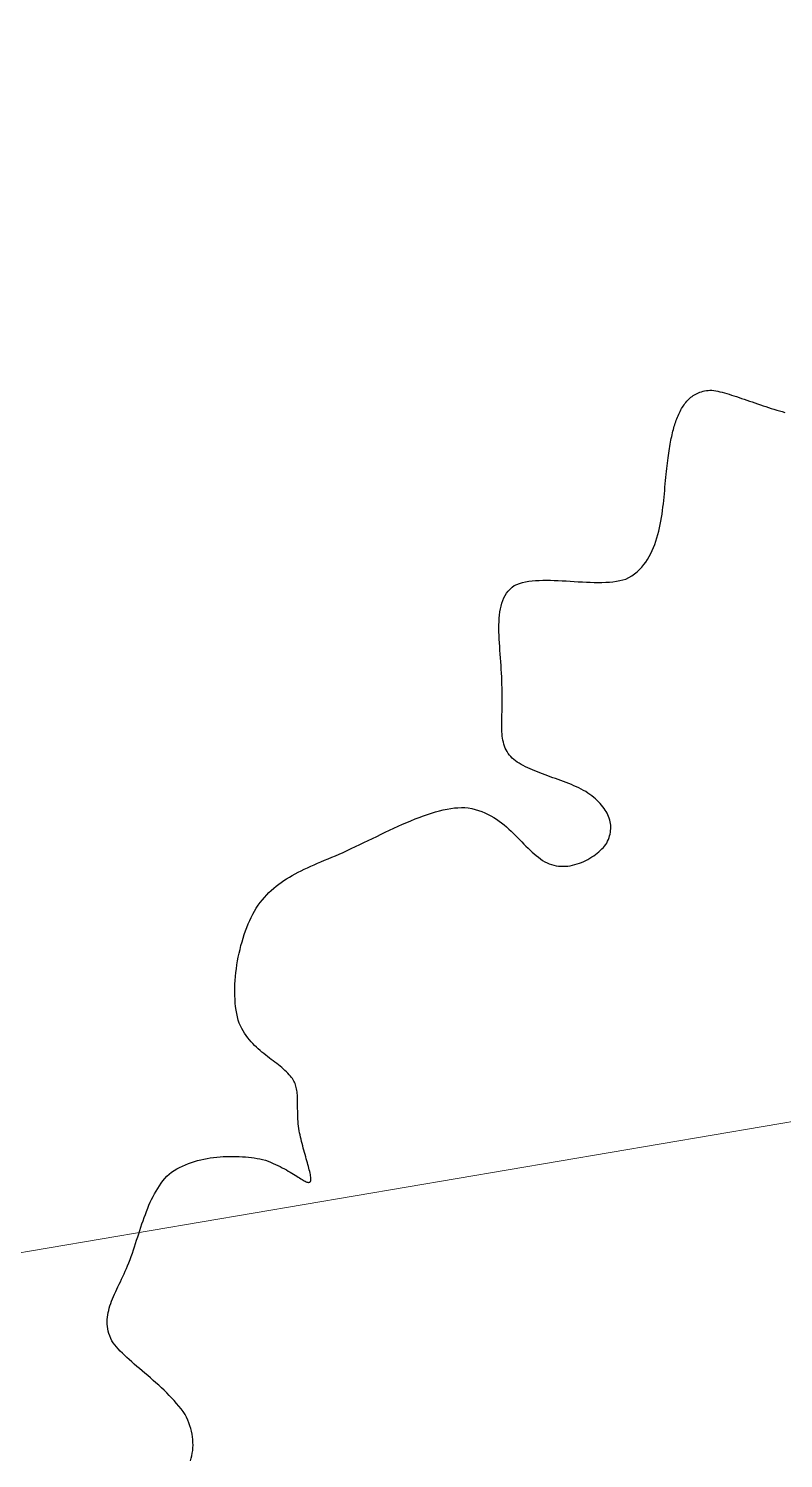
# Model space of a CAD drawing. Header units: metres. Extents: x 507606 to 508087, y 6966978 to 6967359.
# Drawn here: x 507881.452 to 507882.817, y 6967195.021 to 6967197.608 of the extents above; entities that cross this region are included whole.
import ezdxf

# ---------------------------------------------------------------- set-up
doc = ezdxf.new("R2010")
doc.units = ezdxf.units.M
doc.layers.add('D_UG_PIPES', color=142, linetype='EXIST_SWD', lineweight=0)
doc.layers.add('mga2020VEG_TREE', color=252, linetype='Continuous')
doc.styles.get("Standard").update_dxf_attribs({"font": 'ARIALN.TTF'})
doc.linetypes.add('EXIST_SWD', pattern='A,5,-2.5,5,-2,["SWD",Standard,S=2.5,R=0,X=0,Y=-1.25],-8,5,-2.5,5,-2.5', length=37.5)

# ---------------------------------------------------------------- blocks, each defined once
blk = doc.blocks.new('BAC V TREE')
for p, q in [((-8.4388, 13.9701), (-8.425, 13.9797)), ((-8.425, 13.9797), (-8.4105, 13.9888)), ((-8.4105, 13.9888), (-8.3955, 13.9972)), ((-8.3955, 13.9972), (-8.3799, 14.005)), ((-8.3799, 14.005), (-8.3637, 14.0121)), ((-8.3637, 14.0121), (-8.3468, 14.0186)), ((-8.3468, 14.0186), (-8.3293, 14.0243)), ((-8.3293, 14.0243), (-8.3111, 14.0293)), ((-8.3111, 14.0293), (-8.2922, 14.0336)), ((-8.2922, 14.0336), (-8.2725, 14.0372)), ((-8.2725, 14.0372), (-8.2522, 14.04)), ((-8.2522, 14.04), (-8.231, 14.042)), ((-8.231, 14.042), (-8.2091, 14.0432)), ((-8.2091, 14.0432), (-8.1867, 14.0395)), ((-8.1867, 14.0395), (-8.1634, 14.0351)), ((-8.1634, 14.0351), (-8.1393, 14.0299)), ((-8.1393, 14.0299), (-8.1144, 14.024)), ((-8.1144, 14.024), (-8.0888, 14.0174)), ((-8.0888, 14.0174), (-8.0625, 14.0103)), ((-8.0625, 14.0103), (-8.0355, 14.0026)), ((-8.0355, 14.0026), (-8.008, 13.9944)), ((-8.008, 13.9944), (-7.9798, 13.9857)), ((-7.9798, 13.9857), (-7.9511, 13.9766)), ((-8.5691, 13.812), (-8.5603, 13.8278)), ((-8.5603, 13.8278), (-8.5512, 13.8431)), ((-8.5512, 13.8431), (-8.5418, 13.858)), ((-8.5418, 13.858), (-8.5321, 13.8725)), ((-8.5321, 13.8725), (-8.5219, 13.8865)), ((-8.5219, 13.8865), (-8.5114, 13.9)), ((-8.5114, 13.9), (-8.5005, 13.913)), ((-8.5005, 13.913), (-8.4891, 13.9255)), ((-8.4891, 13.9255), (-8.4773, 13.9375)), ((-8.4773, 13.9375), (-8.465, 13.9489)), ((-8.465, 13.9489), (-8.4522, 13.9598)), ((-8.4522, 13.9598), (-8.4388, 13.9701)), ((-7.9511, 13.9766), (-7.922, 13.9671)), ((-7.922, 13.9671), (-7.8924, 13.9573)), ((-7.8924, 13.9573), (-7.8623, 13.9472)), ((-7.8623, 13.9472), (-7.832, 13.9369)), ((-7.832, 13.9369), (-7.8012, 13.9264)), ((-7.8012, 13.9264), (-7.7703, 13.9157)), ((-7.7703, 13.9157), (-7.739, 13.9049)), ((-7.739, 13.9049), (-7.7076, 13.8941)), ((-7.7076, 13.8941), (-7.676, 13.8832)), ((-7.676, 13.8832), (-7.6442, 13.8724)), ((-7.6442, 13.8724), (-7.6124, 13.8616)), ((-7.6124, 13.8616), (-7.5806, 13.851)), ((-7.5806, 13.851), (-7.5488, 13.8405)), ((-7.5488, 13.8405), (-7.517, 13.8303)), ((-7.517, 13.8303), (-7.4853, 13.8203)), ((-7.4853, 13.8203), (-7.4537, 13.8106)), ((-8.6403, 13.6402), (-8.6345, 13.658)), ((-8.6345, 13.658), (-8.6286, 13.6754)), ((-8.6286, 13.6754), (-8.6225, 13.6926)), ((-8.6225, 13.6926), (-8.6162, 13.7095)), ((-8.6162, 13.7095), (-8.6089, 13.7274)), ((-8.6089, 13.7274), (-8.6014, 13.745)), ((-8.6014, 13.745), (-8.5937, 13.7623)), ((-8.5937, 13.7623), (-8.5857, 13.7793)), ((-8.5857, 13.7793), (-8.5775, 13.7958)), ((-8.5775, 13.7958), (-8.5691, 13.812)), ((-7.4537, 13.8106), (-7.4223, 13.8013)), ((-7.4223, 13.8013), (-7.391, 13.7923)), ((-7.391, 13.7923), (-7.3601, 13.7838)), ((-8.6852, 13.4595), (-8.6808, 13.4818)), ((-8.6808, 13.4818), (-8.6762, 13.5034)), ((-8.6762, 13.5034), (-8.6715, 13.5245)), ((-8.6715, 13.5245), (-8.6667, 13.545)), ((-8.6667, 13.545), (-8.6617, 13.565)), ((-8.6617, 13.565), (-8.6566, 13.5844)), ((-8.6566, 13.5844), (-8.6513, 13.6034)), ((-8.6513, 13.6034), (-8.6459, 13.622)), ((-8.6459, 13.622), (-8.6403, 13.6402)), ((-8.71, 13.3106), (-8.7061, 13.3374)), ((-8.7061, 13.3374), (-8.7021, 13.3633)), ((-8.7021, 13.3633), (-8.698, 13.3885)), ((-8.698, 13.3885), (-8.6939, 13.4128)), ((-8.6939, 13.4128), (-8.6896, 13.4365)), ((-8.6896, 13.4365), (-8.6852, 13.4595)), ((-8.7325, 13.1309), (-8.7288, 13.1633)), ((-8.7288, 13.1633), (-8.7252, 13.1947)), ((-8.7252, 13.1947), (-8.7215, 13.2251)), ((-8.7215, 13.2251), (-8.7177, 13.2545)), ((-8.7177, 13.2545), (-8.7139, 13.283)), ((-8.7139, 13.283), (-8.71, 13.3106)), ((-8.7505, 12.9524), (-8.7469, 12.9904)), ((-8.7469, 12.9904), (-8.7433, 13.0272)), ((-8.7433, 13.0272), (-8.7397, 13.0629)), ((-8.7397, 13.0629), (-8.7361, 13.0974)), ((-8.7361, 13.0974), (-8.7325, 13.1309)), ((-8.7647, 12.7988), (-8.761, 12.8375)), ((-8.761, 12.8375), (-8.7575, 12.8757)), ((-8.7575, 12.8757), (-8.7541, 12.9132)), ((-8.7541, 12.9132), (-8.7505, 12.9524)), ((-8.7827, 12.64), (-8.7776, 12.6801)), ((-8.7776, 12.6801), (-8.7729, 12.72)), ((-8.7729, 12.72), (-8.7687, 12.7596)), ((-8.7687, 12.7596), (-8.7647, 12.7988)), ((-8.809, 12.4793), (-8.8014, 12.5194)), ((-8.8014, 12.5194), (-8.7946, 12.5596)), ((-8.7946, 12.5596), (-8.7884, 12.5998)), ((-8.7884, 12.5998), (-8.7827, 12.64)), ((-8.8597, 12.2843), (-8.8476, 12.3223)), ((-8.8476, 12.3223), (-8.8366, 12.3609)), ((-8.8366, 12.3609), (-8.8265, 12.4)), ((-8.8265, 12.4), (-8.8173, 12.4395)), ((-8.8173, 12.4395), (-8.809, 12.4793)), ((-8.9196, 12.1398), (-8.9027, 12.1746)), ((-8.9027, 12.1746), (-8.8872, 12.2104)), ((-8.8872, 12.2104), (-8.8729, 12.2469)), ((-8.8729, 12.2469), (-8.8597, 12.2843)), ((-9.0512, 11.9557), (-9.0253, 11.983)), ((-9.0253, 11.983), (-9.0011, 12.0118)), ((-9.0011, 12.0118), (-8.9784, 12.042)), ((-8.9784, 12.042), (-8.9574, 12.0734)), ((-8.9574, 12.0734), (-8.9378, 12.1061)), ((-8.9378, 12.1061), (-8.9196, 12.1398)), ((-10.3758, 11.8118), (-10.3385, 11.8183)), ((-10.3385, 11.8183), (-10.2996, 11.8232)), ((-10.2996, 11.8232), (-10.2594, 11.8268)), ((-10.2594, 11.8268), (-10.218, 11.8291)), ((-10.218, 11.8291), (-10.1754, 11.8304)), ((-10.1754, 11.8304), (-10.1319, 11.8306)), ((-10.1319, 11.8306), (-10.0875, 11.83)), ((-10.0875, 11.83), (-10.0423, 11.8287)), ((-10.0423, 11.8287), (-9.9966, 11.8268)), ((-9.9966, 11.8268), (-9.9503, 11.8244)), ((-9.9503, 11.8244), (-9.9037, 11.8218)), ((-9.9037, 11.8218), (-9.8568, 11.8189)), ((-9.8568, 11.8189), (-9.8098, 11.816)), ((-9.8098, 11.816), (-9.7627, 11.8132)), ((-9.3601, 11.8133), (-9.32, 11.8186)), ((-9.32, 11.8186), (-9.2811, 11.8254)), ((-9.2811, 11.8254), (-9.2438, 11.8339)), ((-9.2438, 11.8339), (-9.2081, 11.8442)), ((-9.2081, 11.8442), (-9.1729, 11.8628)), ((-9.1729, 11.8628), (-9.1396, 11.8834)), ((-9.1396, 11.8834), (-9.1083, 11.9058)), ((-9.1083, 11.9058), (-9.0788, 11.9299)), ((-9.0788, 11.9299), (-9.0512, 11.9557)), ((-10.6282, 11.6238), (-10.6135, 11.6522)), ((-10.6135, 11.6522), (-10.5969, 11.6789)), ((-10.5969, 11.6789), (-10.5781, 11.704)), ((-10.5781, 11.704), (-10.5571, 11.7273)), ((-10.5571, 11.7273), (-10.5337, 11.7487)), ((-10.5337, 11.7487), (-10.5078, 11.7683)), ((-10.5078, 11.7683), (-10.4777, 11.7821)), ((-10.4777, 11.7821), (-10.4455, 11.7939)), ((-10.4455, 11.7939), (-10.4115, 11.8037)), ((-10.4115, 11.8037), (-10.3758, 11.8118)), ((-9.7627, 11.8132), (-9.7159, 11.8106)), ((-9.7159, 11.8106), (-9.6692, 11.8083)), ((-9.6692, 11.8083), (-9.623, 11.8066)), ((-9.623, 11.8066), (-9.5772, 11.8054)), ((-9.5772, 11.8054), (-9.532, 11.805)), ((-9.532, 11.805), (-9.4876, 11.8054)), ((-9.4876, 11.8054), (-9.4441, 11.8069)), ((-9.4441, 11.8069), (-9.4016, 11.8095)), ((-9.4016, 11.8095), (-9.3601, 11.8133)), ((-10.6746, 11.4607), (-10.6685, 11.4959)), ((-10.6685, 11.4959), (-10.6609, 11.5299)), ((-10.6609, 11.5299), (-10.6517, 11.5626)), ((-10.6517, 11.5626), (-10.6409, 11.594)), ((-10.6409, 11.594), (-10.6282, 11.6238)), ((-10.6863, 11.3091), (-10.685, 11.3484)), ((-10.685, 11.3484), (-10.6827, 11.3869)), ((-10.6827, 11.3869), (-10.6793, 11.4243)), ((-10.6793, 11.4243), (-10.6746, 11.4607)), ((-10.6866, 11.2689), (-10.6863, 11.3091)), ((-10.6861, 11.228), (-10.6866, 11.2689)), ((-10.6848, 11.1863), (-10.6861, 11.228)), ((-10.683, 11.1441), (-10.6848, 11.1863)), ((-10.6806, 11.1013), (-10.683, 11.1441)), ((-10.6779, 11.0581), (-10.6806, 11.1013)), ((-10.6748, 11.0145), (-10.6779, 11.0581)), ((-10.6716, 10.9706), (-10.6748, 11.0145)), ((-10.6684, 10.9264), (-10.6716, 10.9706)), ((-10.6651, 10.8822), (-10.6684, 10.9264)), ((-10.6621, 10.8378), (-10.6651, 10.8822)), ((-10.6593, 10.7935), (-10.6621, 10.8378)), ((-10.6568, 10.7492), (-10.6593, 10.7935)), ((-10.6549, 10.7051), (-10.6568, 10.7492)), ((-10.6535, 10.6612), (-10.6549, 10.7051)), ((-10.6529, 10.6177), (-10.6535, 10.6612)), ((-10.6507, 10.5792), (-10.6529, 10.6177)), ((-10.6492, 10.5416), (-10.6507, 10.5792)), ((-10.6483, 10.5047), (-10.6492, 10.5416)), ((-10.6479, 10.4687), (-10.6483, 10.5047)), ((-10.6506, 10.2998), (-10.6497, 10.3321)), ((-10.6497, 10.3321), (-10.6489, 10.3651)), ((-10.6489, 10.3651), (-10.6483, 10.3989)), ((-10.6483, 10.3989), (-10.6479, 10.4334)), ((-10.6479, 10.4334), (-10.6479, 10.4687)), ((-10.6538, 10.1494), (-10.6536, 10.178)), ((-10.6536, 10.178), (-10.6531, 10.2074)), ((-10.6531, 10.2074), (-10.6524, 10.2375)), ((-10.6524, 10.2375), (-10.6515, 10.2683)), ((-10.6515, 10.2683), (-10.6506, 10.2998)), ((-10.6536, 10.1213), (-10.6538, 10.1494)), ((-10.653, 10.094), (-10.6536, 10.1213)), ((-10.6518, 10.0674), (-10.653, 10.094)), ((-10.65, 10.0414), (-10.6518, 10.0674)), ((-10.6474, 10.016), (-10.65, 10.0414)), ((-10.6441, 9.9913), (-10.6474, 10.016)), ((-10.6399, 9.9672), (-10.6441, 9.9913)), ((-10.6348, 9.9437), (-10.6399, 9.9672)), ((-10.6287, 9.9208), (-10.6348, 9.9437)), ((-10.6214, 9.8986), (-10.6287, 9.9208)), ((-10.6129, 9.8769), (-10.6214, 9.8986)), ((-10.6032, 9.8558), (-10.6129, 9.8769)), ((-10.5921, 9.8353), (-10.6032, 9.8558)), ((-10.5796, 9.8154), (-10.5921, 9.8353)), ((-10.5656, 9.796), (-10.5796, 9.8154)), ((-10.55, 9.7771), (-10.5656, 9.796)), ((-10.5327, 9.7588), (-10.55, 9.7771)), ((-10.5141, 9.7431), (-10.5327, 9.7588)), ((-10.4942, 9.728), (-10.5141, 9.7431)), ((-10.473, 9.7134), (-10.4942, 9.728)), ((-10.4507, 9.6993), (-10.473, 9.7134)), ((-10.4273, 9.6857), (-10.4507, 9.6993)), ((-10.4029, 9.6724), (-10.4273, 9.6857)), ((-10.3776, 9.6595), (-10.4029, 9.6724)), ((-10.3514, 9.647), (-10.3776, 9.6595)), ((-10.3244, 9.6348), (-10.3514, 9.647)), ((-10.2966, 9.6228), (-10.3244, 9.6348)), ((-10.2683, 9.611), (-10.2966, 9.6228)), ((-10.2393, 9.5995), (-10.2683, 9.611)), ((-10.2099, 9.5881), (-10.2393, 9.5995)), ((-10.18, 9.5768), (-10.2099, 9.5881)), ((-10.1498, 9.5657), (-10.18, 9.5768)), ((-10.1193, 9.5546), (-10.1498, 9.5657)), ((-10.0886, 9.5435), (-10.1193, 9.5546)), ((-10.0578, 9.5323), (-10.0886, 9.5435)), ((-10.0268, 9.5212), (-10.0578, 9.5323)), ((-9.9959, 9.5099), (-10.0268, 9.5212)), ((-9.9651, 9.4986), (-9.9959, 9.5099)), ((-9.9344, 9.487), (-9.9651, 9.4986)), ((-9.904, 9.4753), (-9.9344, 9.487)), ((-9.8739, 9.4633), (-9.904, 9.4753)), ((-9.8441, 9.4511), (-9.8739, 9.4633)), ((-9.8148, 9.4386), (-9.8441, 9.4511)), ((-9.7859, 9.4258), (-9.8148, 9.4386)), ((-9.7577, 9.4125), (-9.7859, 9.4258)), ((-9.7302, 9.3989), (-9.7577, 9.4125)), ((-9.7033, 9.3849), (-9.7302, 9.3989)), ((-9.6773, 9.3703), (-9.7033, 9.3849)), ((-9.6524, 9.3535), (-9.6773, 9.3703)), ((-9.6286, 9.3364), (-9.6524, 9.3535)), ((-9.6058, 9.3192), (-9.6286, 9.3364)), ((-11.3794, 9.1465), (-11.3345, 9.1573)), ((-11.3345, 9.1573), (-11.2904, 9.1665)), ((-11.2904, 9.1665), (-11.2471, 9.1739)), ((-11.2471, 9.1739), (-11.2048, 9.1794)), ((-11.2048, 9.1794), (-11.1634, 9.183)), ((-11.1634, 9.183), (-11.123, 9.1844)), ((-11.123, 9.1844), (-11.0837, 9.1837)), ((-11.0837, 9.1837), (-11.0455, 9.1807)), ((-11.0455, 9.1807), (-11.0032, 9.1726)), ((-11.0032, 9.1726), (-10.9625, 9.1625)), ((-10.9625, 9.1625), (-10.9232, 9.1507)), ((-9.5841, 9.3018), (-9.6058, 9.3192)), ((-9.5634, 9.2841), (-9.5841, 9.3018)), ((-9.5439, 9.2663), (-9.5634, 9.2841)), ((-9.5254, 9.2483), (-9.5439, 9.2663)), ((-9.508, 9.2302), (-9.5254, 9.2483)), ((-9.4918, 9.2118), (-9.508, 9.2302)), ((-9.4766, 9.1933), (-9.4918, 9.2118)), ((-9.4626, 9.1746), (-9.4766, 9.1933)), ((-9.4497, 9.1558), (-9.4626, 9.1746)), ((-9.438, 9.1367), (-9.4497, 9.1558)), ((-11.8594, 8.9673), (-11.8097, 8.9895)), ((-11.8097, 8.9895), (-11.7602, 9.011)), ((-11.7602, 9.011), (-11.711, 9.0317)), ((-11.711, 9.0317), (-11.6622, 9.0516)), ((-11.6622, 9.0516), (-11.6137, 9.0704)), ((-11.6137, 9.0704), (-11.5657, 9.0882)), ((-11.5657, 9.0882), (-11.5182, 9.1048)), ((-11.5182, 9.1048), (-11.4713, 9.1201)), ((-11.4713, 9.1201), (-11.425, 9.134)), ((-11.425, 9.134), (-11.3794, 9.1465)), ((-10.9232, 9.1507), (-10.8855, 9.1371)), ((-10.8855, 9.1371), (-10.8491, 9.122)), ((-10.8491, 9.122), (-10.814, 9.1055)), ((-10.814, 9.1055), (-10.7801, 9.0876)), ((-10.7801, 9.0876), (-10.7475, 9.0684)), ((-10.7475, 9.0684), (-10.7159, 9.0482)), ((-10.7159, 9.0482), (-10.6853, 9.0269)), ((-10.6853, 9.0269), (-10.6557, 9.0048)), ((-10.6557, 9.0048), (-10.6269, 8.9819)), ((-9.4274, 9.1176), (-9.438, 9.1367)), ((-9.418, 9.0982), (-9.4274, 9.1176)), ((-9.4097, 9.0788), (-9.418, 9.0982)), ((-9.4026, 9.0591), (-9.4097, 9.0788)), ((-9.3967, 9.0394), (-9.4026, 9.0591)), ((-9.392, 9.0194), (-9.3967, 9.0394)), ((-9.3885, 8.9994), (-9.392, 9.0194)), ((-9.3862, 8.9792), (-9.3885, 8.9994)), ((-12.209, 8.8011), (-12.1593, 8.8253)), ((-12.1593, 8.8253), (-12.1094, 8.8495)), ((-12.1094, 8.8495), (-12.0594, 8.8737)), ((-12.0594, 8.8737), (-12.0093, 8.8976)), ((-12.0093, 8.8976), (-11.9593, 8.9213)), ((-11.9593, 8.9213), (-11.9093, 8.9445)), ((-11.9093, 8.9445), (-11.8594, 8.9673)), ((-10.6269, 8.9819), (-10.599, 8.9583)), ((-10.599, 8.9583), (-10.5718, 8.9342)), ((-10.5718, 8.9342), (-10.5452, 8.9097)), ((-10.5452, 8.9097), (-10.5193, 8.8849)), ((-10.5193, 8.8849), (-10.4939, 8.8599)), ((-10.4939, 8.8599), (-10.4689, 8.8348)), ((-10.4689, 8.8348), (-10.4443, 8.8098)), ((-9.4124, 8.8132), (-9.4048, 8.8344)), ((-9.4048, 8.8344), (-9.3983, 8.8554)), ((-9.3983, 8.8554), (-9.3932, 8.8763)), ((-9.3932, 8.8763), (-9.3893, 8.8971)), ((-9.3893, 8.8971), (-9.3867, 8.9178)), ((-9.3867, 8.9178), (-9.3853, 8.9384)), ((-9.3852, 8.9589), (-9.3862, 8.9792)), ((-9.3853, 8.9384), (-9.3852, 8.9589)), ((-12.5459, 8.6429), (-12.5008, 8.6619)), ((-12.5008, 8.6619), (-12.4533, 8.6839)), ((-12.4533, 8.6839), (-12.4052, 8.7065)), ((-12.4052, 8.7065), (-12.3567, 8.7296)), ((-12.3567, 8.7296), (-12.3078, 8.7532)), ((-12.3078, 8.7532), (-12.2585, 8.7771)), ((-12.2585, 8.7771), (-12.209, 8.8011)), ((-10.4443, 8.8098), (-10.42, 8.7849)), ((-10.42, 8.7849), (-10.396, 8.7603)), ((-10.396, 8.7603), (-10.3721, 8.736)), ((-10.3721, 8.736), (-10.3483, 8.7123)), ((-10.3483, 8.7123), (-10.3245, 8.6892)), ((-10.3245, 8.6892), (-10.3007, 8.6668)), ((-10.3007, 8.6668), (-10.2768, 8.6453)), ((-9.5617, 8.639), (-9.5416, 8.6546)), ((-9.5416, 8.6546), (-9.5225, 8.6706)), ((-9.5225, 8.6706), (-9.5045, 8.6869)), ((-9.5045, 8.6869), (-9.4875, 8.7035)), ((-9.4875, 8.7035), (-9.4717, 8.7202)), ((-9.4717, 8.7202), (-9.4571, 8.737)), ((-9.4571, 8.737), (-9.4437, 8.7538)), ((-9.4437, 8.7538), (-9.4317, 8.7706)), ((-9.4317, 8.7706), (-9.4214, 8.792)), ((-9.4214, 8.792), (-9.4124, 8.8132)), ((-12.915, 8.4849), (-12.8772, 8.5022)), ((-12.8772, 8.5022), (-12.8386, 8.5193)), ((-12.8386, 8.5193), (-12.7992, 8.5365)), ((-12.7992, 8.5365), (-12.759, 8.5536)), ((-12.759, 8.5536), (-12.718, 8.571)), ((-12.718, 8.571), (-12.6762, 8.5885)), ((-12.6762, 8.5885), (-12.6336, 8.6062)), ((-12.6336, 8.6062), (-12.5901, 8.6243)), ((-12.5901, 8.6243), (-12.5459, 8.6429)), ((-10.2768, 8.6453), (-10.2526, 8.6247)), ((-10.2526, 8.6247), (-10.2282, 8.6052)), ((-10.2282, 8.6052), (-10.2035, 8.5869)), ((-10.2035, 8.5869), (-10.1784, 8.5699)), ((-10.1784, 8.5699), (-10.1528, 8.5543)), ((-10.1528, 8.5543), (-10.1269, 8.5408)), ((-10.1269, 8.5408), (-10.1007, 8.5294)), ((-10.1007, 8.5294), (-10.0741, 8.52)), ((-10.0741, 8.52), (-10.0473, 8.5126)), ((-10.0473, 8.5126), (-10.0202, 8.5069)), ((-10.0202, 8.5069), (-9.9929, 8.5031)), ((-9.9929, 8.5031), (-9.9655, 8.501)), ((-9.9655, 8.501), (-9.9381, 8.5005)), ((-9.9381, 8.5005), (-9.9107, 8.5015)), ((-9.9107, 8.5015), (-9.8834, 8.5041)), ((-9.8834, 8.5041), (-9.8562, 8.508)), ((-9.8562, 8.508), (-9.8291, 8.5133)), ((-9.8291, 8.5133), (-9.8024, 8.5199)), ((-9.8024, 8.5199), (-9.7759, 8.5277)), ((-9.7759, 8.5277), (-9.7498, 8.5365)), ((-9.7498, 8.5365), (-9.7242, 8.5465)), ((-9.7242, 8.5465), (-9.699, 8.5573)), ((-9.699, 8.5573), (-9.6744, 8.5691)), ((-9.6744, 8.5691), (-9.6504, 8.5818)), ((-9.6504, 8.5818), (-9.6271, 8.5951)), ((-9.6271, 8.5951), (-9.6045, 8.6092)), ((-9.6045, 8.6092), (-9.5827, 8.6238)), ((-9.5827, 8.6238), (-9.5617, 8.639)), ((-13.2204, 8.3142), (-13.1895, 8.3354)), ((-13.1895, 8.3354), (-13.1579, 8.3559)), ((-13.1579, 8.3559), (-13.1255, 8.3757)), ((-13.1255, 8.3757), (-13.0924, 8.395)), ((-13.0924, 8.395), (-13.0585, 8.4137)), ((-13.0585, 8.4137), (-13.0238, 8.432)), ((-13.0238, 8.432), (-12.9883, 8.4499)), ((-12.9883, 8.4499), (-12.9521, 8.4675)), ((-12.9521, 8.4675), (-12.915, 8.4849)), ((-13.4155, 8.1395), (-13.3898, 8.1677)), ((-13.3898, 8.1677), (-13.3634, 8.1948)), ((-13.3634, 8.1948), (-13.3363, 8.2207)), ((-13.3363, 8.2207), (-13.3084, 8.2455)), ((-13.3084, 8.2455), (-13.2798, 8.2693)), ((-13.2798, 8.2693), (-13.2505, 8.2922)), ((-13.2505, 8.2922), (-13.2204, 8.3142)), ((-13.5328, 7.9773), (-13.5108, 8.0128)), ((-13.5108, 8.0128), (-13.488, 8.0466)), ((-13.488, 8.0466), (-13.4646, 8.079)), ((-13.4646, 8.079), (-13.4404, 8.1099)), ((-13.4404, 8.1099), (-13.4155, 8.1395)), ((-13.6204, 7.7897), (-13.6043, 7.8294)), ((-13.6043, 7.8294), (-13.5875, 7.8682)), ((-13.5875, 7.8682), (-13.5699, 7.9058)), ((-13.5699, 7.9058), (-13.5517, 7.9422)), ((-13.5517, 7.9422), (-13.5328, 7.9773)), ((-13.6771, 7.6221), (-13.6641, 7.6651)), ((-13.6641, 7.6651), (-13.6503, 7.7074)), ((-13.6503, 7.7074), (-13.6357, 7.749)), ((-13.6357, 7.749), (-13.6204, 7.7897)), ((-13.7203, 7.4449), (-13.7108, 7.4898)), ((-13.7108, 7.4898), (-13.7004, 7.5344)), ((-13.7004, 7.5344), (-13.6892, 7.5785)), ((-13.6892, 7.5785), (-13.6771, 7.6221)), ((-13.7431, 7.309), (-13.7365, 7.3544)), ((-13.7365, 7.3544), (-13.7289, 7.3998)), ((-13.7289, 7.3998), (-13.7203, 7.4449)), ((-13.7595, 7.128), (-13.7569, 7.173)), ((-13.7569, 7.173), (-13.7534, 7.2182)), ((-13.7534, 7.2182), (-13.7487, 7.2635)), ((-13.7487, 7.2635), (-13.7431, 7.309)), ((-13.7613, 7.0391), (-13.7609, 7.0833)), ((-13.7605, 6.9954), (-13.7613, 7.0391)), ((-13.7609, 7.0833), (-13.7595, 7.128)), ((-13.7586, 6.9522), (-13.7605, 6.9954)), ((-13.7555, 6.9097), (-13.7586, 6.9522)), ((-13.7512, 6.868), (-13.7555, 6.9097)), ((-13.7457, 6.8271), (-13.7512, 6.868)), ((-13.739, 6.7871), (-13.7457, 6.8271)), ((-13.731, 6.7481), (-13.739, 6.7871)), ((-13.7218, 6.7102), (-13.731, 6.7481)), ((-13.7112, 6.6735), (-13.7218, 6.7102)), ((-13.6965, 6.6425), (-13.7112, 6.6735)), ((-13.6809, 6.6129), (-13.6965, 6.6425)), ((-13.6644, 6.5845), (-13.6809, 6.6129)), ((-13.6472, 6.5573), (-13.6644, 6.5845)), ((-13.6292, 6.5313), (-13.6472, 6.5573)), ((-13.6106, 6.5063), (-13.6292, 6.5313)), ((-13.5914, 6.4824), (-13.6106, 6.5063)), ((-13.5716, 6.4594), (-13.5914, 6.4824)), ((-13.5514, 6.4374), (-13.5716, 6.4594)), ((-13.5307, 6.4161), (-13.5514, 6.4374)), ((-13.5097, 6.3957), (-13.5307, 6.4161)), ((-13.4884, 6.376), (-13.5097, 6.3957)), ((-13.4669, 6.3569), (-13.4884, 6.376)), ((-13.4453, 6.3385), (-13.4669, 6.3569)), ((-13.4235, 6.3205), (-13.4453, 6.3385)), ((-13.4017, 6.3031), (-13.4235, 6.3205)), ((-13.3799, 6.2861), (-13.4017, 6.3031)), ((-13.3582, 6.2694), (-13.3799, 6.2861)), ((-13.3367, 6.253), (-13.3582, 6.2694)), ((-13.3154, 6.2369), (-13.3367, 6.253)), ((-13.2943, 6.2209), (-13.3154, 6.2369)), ((-13.2736, 6.205), (-13.2943, 6.2209)), ((-13.2533, 6.1892), (-13.2736, 6.205)), ((-13.2334, 6.1734), (-13.2533, 6.1892)), ((-13.2141, 6.1576), (-13.2334, 6.1734)), ((-13.1954, 6.1416), (-13.2141, 6.1576)), ((-13.1773, 6.1254), (-13.1954, 6.1416)), ((-13.1599, 6.1089), (-13.1773, 6.1254)), ((-13.1433, 6.0922), (-13.1599, 6.1089)), ((-13.1275, 6.0751), (-13.1433, 6.0922)), ((-13.1126, 6.0575), (-13.1275, 6.0751)), ((-13.1012, 6.0439), (-13.1126, 6.0575)), ((-13.0909, 6.0301), (-13.1012, 6.0439)), ((-13.0816, 6.0161), (-13.0909, 6.0301)), ((-13.0734, 6.0018), (-13.0816, 6.0161)), ((-13.0661, 5.9871), (-13.0734, 6.0018)), ((-13.0596, 5.9722), (-13.0661, 5.9871)), ((-13.0541, 5.9569), (-13.0596, 5.9722)), ((-13.0492, 5.9413), (-13.0541, 5.9569)), ((-13.0451, 5.9253), (-13.0492, 5.9413)), ((-13.0417, 5.909), (-13.0451, 5.9253)), ((-13.0388, 5.8923), (-13.0417, 5.909)), ((-13.0365, 5.8751), (-13.0388, 5.8923)), ((-13.0347, 5.8575), (-13.0365, 5.8751)), ((-13.0332, 5.8395), (-13.0347, 5.8575)), ((-13.0322, 5.821), (-13.0332, 5.8395)), ((-13.0314, 5.802), (-13.0322, 5.821)), ((-13.0309, 5.7825), (-13.0314, 5.802)), ((-13.0305, 5.7625), (-13.0309, 5.7825)), ((-13.0303, 5.742), (-13.0305, 5.7625)), ((-13.0301, 5.7209), (-13.0303, 5.742)), ((-13.03, 5.6992), (-13.0301, 5.7209)), ((-13.0298, 5.677), (-13.03, 5.6992)), ((-13.0294, 5.6542), (-13.0298, 5.677)), ((-13.029, 5.6307), (-13.0294, 5.6542)), ((-13.0282, 5.6066), (-13.029, 5.6307)), ((-13.0272, 5.5818), (-13.0282, 5.6066)), ((-13.0259, 5.5564), (-13.0272, 5.5818)), ((-13.0241, 5.5303), (-13.0259, 5.5564)), ((-13.0219, 5.5035), (-13.0241, 5.5303)), ((-13.0191, 5.476), (-13.0219, 5.5035)), ((-13.0158, 5.4477), (-13.0191, 5.476)), ((-13.0116, 5.4237), (-13.0158, 5.4477)), ((-13.0069, 5.3992), (-13.0116, 5.4237)), ((-13.0018, 5.3744), (-13.0069, 5.3992)), ((-12.9962, 5.3492), (-13.0018, 5.3744)), ((-12.9903, 5.3238), (-12.9962, 5.3492)), ((-12.984, 5.2982), (-12.9903, 5.3238)), ((-12.9776, 5.2726), (-12.984, 5.2982)), ((-12.9709, 5.2469), (-12.9776, 5.2726)), ((-12.964, 5.2213), (-12.9709, 5.2469)), ((-12.9571, 5.1959), (-12.964, 5.2213)), ((-12.9501, 5.1707), (-12.9571, 5.1959)), ((-12.9432, 5.1458), (-12.9501, 5.1707)), ((-14.4357, 4.9783), (-14.4034, 4.9958)), ((-14.4034, 4.9958), (-14.3703, 5.0119)), ((-14.3703, 5.0119), (-14.3364, 5.0269)), ((-14.3364, 5.0269), (-14.3018, 5.0406)), ((-14.3018, 5.0406), (-14.2667, 5.0532)), ((-14.2667, 5.0532), (-14.2309, 5.0646)), ((-14.2309, 5.0646), (-14.1947, 5.075)), ((-14.1947, 5.075), (-14.158, 5.0842)), ((-14.158, 5.0842), (-14.121, 5.0924)), ((-14.121, 5.0924), (-14.0837, 5.0996)), ((-14.0837, 5.0996), (-14.0462, 5.1058)), ((-14.0462, 5.1058), (-14.0085, 5.1111)), ((-14.0085, 5.1111), (-13.9707, 5.1154)), ((-13.9707, 5.1154), (-13.9329, 5.1188)), ((-13.9329, 5.1188), (-13.8951, 5.1213)), ((-13.8951, 5.1213), (-13.8574, 5.1231)), ((-13.8574, 5.1231), (-13.8199, 5.124)), ((-13.8199, 5.124), (-13.7827, 5.1241)), ((-13.7827, 5.1241), (-13.7457, 5.1235)), ((-13.7457, 5.1235), (-13.7091, 5.1222)), ((-13.7091, 5.1222), (-13.673, 5.1202)), ((-13.673, 5.1202), (-13.6373, 5.1175)), ((-13.6373, 5.1175), (-13.6023, 5.1142)), ((-13.6023, 5.1142), (-13.5678, 5.1103)), ((-13.5678, 5.1103), (-13.5341, 5.1059)), ((-13.5341, 5.1059), (-13.5011, 5.1009)), ((-13.5011, 5.1009), (-13.469, 5.0954)), ((-13.469, 5.0954), (-13.4377, 5.0895)), ((-13.4377, 5.0895), (-13.4056, 5.0787)), ((-13.4056, 5.0787), (-13.3745, 5.0674)), ((-13.3745, 5.0674), (-13.3444, 5.0556)), ((-13.3444, 5.0556), (-13.3153, 5.0435)), ((-13.3153, 5.0435), (-13.2871, 5.031)), ((-13.2871, 5.031), (-13.26, 5.0184)), ((-13.26, 5.0184), (-13.2338, 5.0055)), ((-13.2338, 5.0055), (-13.2085, 4.9926)), ((-13.2085, 4.9926), (-13.1843, 4.9797)), ((-12.9363, 5.1212), (-12.9432, 5.1458)), ((-12.9295, 5.0971), (-12.9363, 5.1212)), ((-12.9228, 5.0735), (-12.9295, 5.0971)), ((-12.9164, 5.0505), (-12.9228, 5.0735)), ((-12.9103, 5.0283), (-12.9164, 5.0505)), ((-12.9045, 5.0067), (-12.9103, 5.0283)), ((-12.899, 4.986), (-12.9045, 5.0067)), ((-14.619, 4.8118), (-14.5975, 4.84)), ((-14.5975, 4.84), (-14.5751, 4.8672)), ((-14.5751, 4.8672), (-14.5516, 4.8932)), ((-14.5516, 4.8932), (-14.5269, 4.9182)), ((-14.5269, 4.9182), (-14.4975, 4.9396)), ((-14.4975, 4.9396), (-14.4671, 4.9596)), ((-14.4671, 4.9596), (-14.4357, 4.9783)), ((-13.1843, 4.9797), (-13.161, 4.9668)), ((-13.161, 4.9668), (-13.1386, 4.954)), ((-13.1386, 4.954), (-13.1172, 4.9414)), ((-13.1172, 4.9414), (-13.0967, 4.929)), ((-13.0967, 4.929), (-13.0771, 4.917)), ((-13.0771, 4.917), (-13.0585, 4.9054)), ((-13.0585, 4.9054), (-13.0408, 4.8942)), ((-13.0408, 4.8942), (-13.024, 4.8836)), ((-13.024, 4.8836), (-13.0081, 4.8736)), ((-13.0081, 4.8736), (-12.9932, 4.8643)), ((-12.9932, 4.8643), (-12.9791, 4.8557)), ((-12.9791, 4.8557), (-12.9659, 4.8479)), ((-12.9659, 4.8479), (-12.9536, 4.841)), ((-12.9536, 4.841), (-12.9422, 4.8351)), ((-12.9422, 4.8351), (-12.9317, 4.8302)), ((-12.9317, 4.8302), (-12.922, 4.8263)), ((-12.922, 4.8263), (-12.9132, 4.8237)), ((-12.894, 4.9662), (-12.899, 4.986)), ((-12.8895, 4.9474), (-12.894, 4.9662)), ((-12.8919, 4.8234), (-12.8866, 4.8261)), ((-12.8855, 4.9297), (-12.8895, 4.9474)), ((-12.8866, 4.8261), (-12.882, 4.8303)), ((-12.8821, 4.913), (-12.8855, 4.9297)), ((-12.8793, 4.8977), (-12.8821, 4.913)), ((-12.882, 4.8303), (-12.8789, 4.8351)), ((-12.8772, 4.8835), (-12.8793, 4.8977)), ((-12.8789, 4.8351), (-12.8767, 4.8416)), ((-12.8758, 4.8708), (-12.8772, 4.8835)), ((-12.8767, 4.8416), (-12.8755, 4.8497)), ((-12.8753, 4.8595), (-12.8758, 4.8708)), ((-12.8755, 4.8497), (-12.8753, 4.8595)), ((-14.7126, 4.6571), (-14.6955, 4.6897)), ((-14.6955, 4.6897), (-14.6777, 4.7215)), ((-14.6777, 4.7215), (-14.659, 4.7525)), ((-14.659, 4.7525), (-14.6394, 4.7826)), ((-14.6394, 4.7826), (-14.619, 4.8118)), ((-12.9132, 4.8237), (-12.9053, 4.8223)), ((-12.9053, 4.8223), (-12.8982, 4.8221)), ((-12.8982, 4.8221), (-12.8919, 4.8234)), ((-14.7889, 4.4845), (-14.7747, 4.5201)), ((-14.7747, 4.5201), (-14.76, 4.5553)), ((-14.76, 4.5553), (-14.7448, 4.5899)), ((-14.7448, 4.5899), (-14.7291, 4.6238)), ((-14.7291, 4.6238), (-14.7126, 4.6571)), ((-14.8544, 4.3004), (-14.8418, 4.3378)), ((-14.8418, 4.3378), (-14.829, 4.375)), ((-14.829, 4.375), (-14.816, 4.4119)), ((-14.816, 4.4119), (-14.8026, 4.4484)), ((-14.8026, 4.4484), (-14.7889, 4.4845)), ((-14.9036, 4.1493), (-14.8913, 4.1872)), ((-14.8913, 4.1872), (-14.8791, 4.225)), ((-14.8791, 4.225), (-14.8668, 4.2628)), ((-14.8668, 4.2628), (-14.8544, 4.3004)), ((-14.9669, 3.961), (-14.9538, 3.9983)), ((-14.9538, 3.9983), (-14.941, 4.0358)), ((-14.941, 4.0358), (-14.9284, 4.0736)), ((-14.9284, 4.0736), (-14.9159, 4.1114)), ((-14.9159, 4.1114), (-14.9036, 4.1493)), ((-15.0221, 3.8187), (-15.0084, 3.8509)), ((-15.0084, 3.8509), (-14.9941, 3.8872)), ((-14.9941, 3.8872), (-14.9803, 3.9239)), ((-14.9803, 3.9239), (-14.9669, 3.961)), ((-15.1072, 3.6363), (-15.0931, 3.6656)), ((-15.0931, 3.6656), (-15.0789, 3.6953)), ((-15.0789, 3.6953), (-15.0646, 3.7254)), ((-15.0646, 3.7254), (-15.0503, 3.756)), ((-15.0503, 3.756), (-15.0361, 3.7871)), ((-15.0361, 3.7871), (-15.0221, 3.8187)), ((-15.184, 3.4676), (-15.1725, 3.4951)), ((-15.1725, 3.4951), (-15.1604, 3.5227)), ((-15.1604, 3.5227), (-15.1477, 3.5507)), ((-15.1477, 3.5507), (-15.1346, 3.5789)), ((-15.1346, 3.5789), (-15.121, 3.6074)), ((-15.121, 3.6074), (-15.1072, 3.6363)), ((-15.2354, 3.3061), (-15.2293, 3.3328)), ((-15.2293, 3.3328), (-15.2222, 3.3595)), ((-15.2222, 3.3595), (-15.214, 3.3863)), ((-15.214, 3.3863), (-15.2048, 3.4133)), ((-15.2048, 3.4133), (-15.1948, 3.4404)), ((-15.1948, 3.4404), (-15.184, 3.4676)), ((-15.2469, 3.1991), (-15.2461, 3.2259)), ((-15.2462, 3.1722), (-15.2469, 3.1991)), ((-15.2439, 3.1452), (-15.2462, 3.1722)), ((-15.2461, 3.2259), (-15.2438, 3.2527)), ((-15.2438, 3.2527), (-15.2402, 3.2794)), ((-15.2402, 3.2794), (-15.2354, 3.3061)), ((-15.24, 3.118), (-15.2439, 3.1452)), ((-15.2343, 3.0906), (-15.24, 3.118)), ((-15.2267, 3.0629), (-15.2343, 3.0906)), ((-15.2173, 3.0351), (-15.2267, 3.0629)), ((-15.2059, 3.0069), (-15.2173, 3.0351)), ((-15.1924, 2.9784), (-15.2059, 3.0069)), ((-15.1762, 2.955), (-15.1924, 2.9784)), ((-15.1581, 2.9313), (-15.1762, 2.955)), ((-15.1384, 2.9074), (-15.1581, 2.9313)), ((-15.117, 2.8832), (-15.1384, 2.9074)), ((-15.0941, 2.8588), (-15.117, 2.8832)), ((-15.0698, 2.8342), (-15.0941, 2.8588)), ((-15.0443, 2.8093), (-15.0698, 2.8342)), ((-15.0175, 2.7842), (-15.0443, 2.8093)), ((-14.9898, 2.7588), (-15.0175, 2.7842)), ((-14.9611, 2.7332), (-14.9898, 2.7588)), ((-14.9315, 2.7072), (-14.9611, 2.7332)), ((-14.9013, 2.681), (-14.9315, 2.7072)), ((-14.8704, 2.6545), (-14.9013, 2.681)), ((-14.8391, 2.6278), (-14.8704, 2.6545)), ((-14.8074, 2.6007), (-14.8391, 2.6278)), ((-14.7754, 2.5733), (-14.8074, 2.6007)), ((-14.7433, 2.5456), (-14.7754, 2.5733)), ((-14.7111, 2.5176), (-14.7433, 2.5456)), ((-14.679, 2.4892), (-14.7111, 2.5176)), ((-14.6471, 2.4606), (-14.679, 2.4892)), ((-14.6155, 2.4316), (-14.6471, 2.4606)), ((-14.5844, 2.4022), (-14.6155, 2.4316)), ((-14.5537, 2.3726), (-14.5844, 2.4022)), ((-14.5237, 2.3425), (-14.5537, 2.3726)), ((-14.4944, 2.3121), (-14.5237, 2.3425)), ((-14.466, 2.2814), (-14.4944, 2.3121)), ((-14.4386, 2.2503), (-14.466, 2.2814)), ((-14.4123, 2.2188), (-14.4386, 2.2503)), ((-14.3872, 2.1869), (-14.4123, 2.2188)), ((-14.3634, 2.1546), (-14.3872, 2.1869)), ((-14.341, 2.1219), (-14.3634, 2.1546)), ((-14.3239, 2.0889), (-14.341, 2.1219)), ((-14.3087, 2.0559), (-14.3239, 2.0889)), ((-14.2952, 2.023), (-14.3087, 2.0559)), ((-14.2834, 1.9901), (-14.2952, 2.023)), ((-14.2734, 1.9574), (-14.2834, 1.9901)), ((-14.265, 1.9248), (-14.2734, 1.9574)), ((-14.2583, 1.8923), (-14.265, 1.9248)), ((-14.2533, 1.8601), (-14.2583, 1.8923)), ((-14.2499, 1.828), (-14.2533, 1.8601)), ((-14.2615, 1.6411), (-14.2558, 1.6714)), ((-14.2558, 1.6714), (-14.2516, 1.7022)), ((-14.2516, 1.7022), (-14.2489, 1.7332)), ((-14.248, 1.7961), (-14.2499, 1.828)), ((-14.2489, 1.7332), (-14.2477, 1.7646)), ((-14.2477, 1.7646), (-14.248, 1.7961)), ((-14.2769, 1.5814), (-14.2685, 1.611)), ((-14.2685, 1.611), (-14.2615, 1.6411))]:
    blk.add_line(p, q)
blk = doc.blocks.new('XE_SURVEY')
at = {"layer": 'D_UG_PIPES', "flags": 128}
blk.add_lwpolyline([(507737.8917, 6967197.6082), (507744.6817, 6967190.0572), (507750.4007, 6967182.5842), (507757.9797, 6967174.4242), (507884.1827, 6967195.8602), (507889.3887, 6967187.5362), (507894.3787, 6967179.7732), (507899.8177, 6967170.7022), (507905.4267, 6967161.7712), (507910.6547, 6967153.5822), (507912.4017, 6967150.5652), (507914.9327, 6967149.7392), (507917.3447, 6967151.3102), (507935.8037, 6967113.2562), (507934.1207, 6967111.8182), (507934.0077, 6967109.3062), (507939.5287, 6967100.7872), (507944.8517, 6967091.9342), (507946.3797, 6967087.3432), (507942.6817, 6967080.3222), (507940.8767, 6967073.6582)], dxfattribs=at)
at = {"layer": 'mga2020VEG_TREE', "xscale": 0.1554417355589352, "yscale": 0.1554417355589352, "zscale": 0.1554417355589352, "rotation": 0.001583333339407246}
blk.add_blockref('BAC V TREE', (507883.9639, 6967194.7713, 5.1636), dxfattribs=at)

msp = doc.modelspace()

# ---------------------------------------------------------------- block references
msp.add_blockref('XE_SURVEY', (0, 0))

doc.saveas('drawing.dxf')
